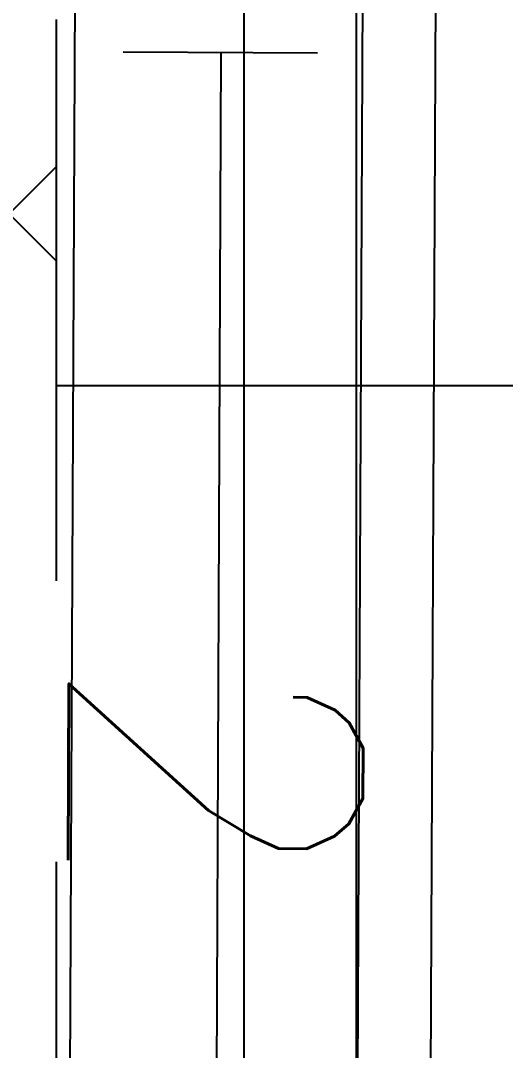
# Model space of a CAD drawing. Header units: inches. Extents: x 567115 to 582893, y 124948 to 133566.
# Drawn here: x 580473.12 to 580486.06, y 130651 to 130678.51 of the extents above; entities that cross this region are included whole.
import ezdxf

# ---------------------------------------------------------------- set-up
doc = ezdxf.new("R2010")
doc.units = ezdxf.units.IN
doc.header["$MEASUREMENT"] = 0
doc.linetypes.add('DASHED', pattern=[0.75, 0.5, -0.25])
for name, color, linetype in [('BOARD', 3, 'Continuous'), ('kazeb', 15, 'Continuous'), ('khatchin', 15, 'DASHED'), ('LIGHTING', 3, 'Continuous'), ('mobl', 11, 'Continuous'), ('wall kanaf', 4, 'Continuous')]:
    doc.layers.add(name, color=color, linetype=linetype)
doc.styles.add('ROMANS', font='romans.shx')

# ---------------------------------------------------------------- blocks, each defined once
blk = doc.blocks.new('BOARD1')
at = {"layer": 'BOARD', "color": 4}
blk.add_line((-77.345, 2.639), (98.928, 2.639), dxfattribs=at)
at = {"layer": 'BOARD'}
for p, q in [((-33.516, 0), (33.516, 0)), ((33.516, -10.387), (-33.516, -10.387))]:
    blk.add_line(p, q, dxfattribs=at)
at = {"layer": 'BOARD', "color": 3}
for p, q in [((-30.192, -1.618), (-30.192, -8.638)), ((-30.192, -5.106), (29.101, -5.106))]:
    blk.add_line(p, q, dxfattribs=at)
at = {"layer": 'BOARD', "color": 2, "style": 'ROMANS'}
blk.add_text('2', height=10.644, dxfattribs=at).set_placement((-8.721, -10.5))
blk = doc.blocks.new('tahkt')
at = {"layer": 'mobl'}
blk.add_line((0, -45), (0, 45), dxfattribs=at)

msp = doc.modelspace()

# ---------------------------------------------------------------- hatches: boundary and pattern name
at = {"layer": 'kazeb'}
h = msp.add_hatch(dxfattribs=at)
h.set_pattern_fill('ANSI33', color=256, scale=150, style=0)
edge = h.paths.add_edge_path()
edge.add_line((582109.566, 128632.039), (582109.566, 128392.039))
edge.add_line((582109.566, 128392.039), (578320.566, 128392.039))
edge.add_line((578320.566, 128392.039), (578320.566, 128690.539))
edge.add_line((578320.566, 128690.539), (578793.566, 128690.539))
edge.add_line((578793.566, 128690.539), (578793.566, 129021.039))
edge.add_line((578793.566, 129021.039), (578726.066, 129021.039))
edge.add_line((578726.066, 129021.039), (578726.066, 129420.539))
edge.add_line((578726.066, 129420.539), (578793.566, 129420.539))
edge.add_line((578793.566, 129420.539), (578793.566, 129646.75))
edge.add_arc((578599.474, 129621.049), 195.786, 7.54287, 86.85082)
edge.add_line((578610.23, 129816.539), (577001.066, 129816.539))
edge.add_line((577001.066, 129816.539), (577001.066, 129854.039))
edge.add_line((577001.066, 129854.039), (576904.066, 129854.039))
edge.add_line((576904.066, 129854.039), (576905.741, 130029.039))
edge.add_line((576905.741, 130029.039), (577001.066, 130029.039))
edge.add_line((577001.066, 130029.039), (577001.066, 130066.539))
edge.add_line((577001.066, 130066.539), (580046.566, 130066.539))
edge.add_line((580046.566, 130066.539), (580046.566, 131114.039))
edge.add_line((580046.566, 131114.039), (580126.566, 131114.039))
edge.add_line((580126.566, 131114.039), (580126.566, 131169.539))
edge.add_line((580126.566, 131169.539), (580340.345, 131169.539))
edge.add_line((580340.345, 131169.539), (580346.566, 131169.539))
edge.add_line((580346.566, 131169.539), (580393.566, 131169.539))
edge.add_line((580393.566, 131169.539), (580393.566, 128632.039))
edge.add_line((580393.566, 128632.039), (582109.566, 128632.039))
edge = h.paths.add_edge_path(flags=16)
edge.add_line((578993.566, 128632.039), (580058.688, 128632.039))
edge.add_line((580058.688, 128632.039), (580058.443, 129716.539))
edge.add_arc((579958.609, 129716.731), 99.835, 359.88976, 448.66327)
edge.add_line((579960.938, 129816.539), (578993.566, 129816.539))
edge.add_line((578993.566, 129816.539), (578993.566, 128632.039))
h = msp.add_hatch(dxfattribs=at)
h.set_pattern_fill('ANSI37,_I', color=256, scale=150, style=2)
h.set_pattern_definition([(45, (0, 0), (-13.25825215, 13.25825215), []), (135, (0, 0), (-13.25825215, -13.25825215), [])])
h.paths.add_polyline_path([(580474.066, 130492.039), (580393.578, 130492.039), (580393.583, 131106.039), (580474.066, 131106.039)])
h = msp.add_hatch(dxfattribs=at)
h.set_pattern_fill('LINE', color=256, scale=150, style=2)
h.paths.add_polyline_path([(581801.566, 131106.039), (580474.066, 131106.039), (580474.066, 130492.039), (581801.566, 130492.039)])

# ---------------------------------------------------------------- linework, layer by layer
at = {"layer": 'khatchin', "ltscale": 30}
for points in [[(580474.066, 130492.039), (580393.578, 130492.039), (580393.583, 131106.039), (580474.066, 131106.039)], [(581801.566, 131106.039), (580474.066, 131106.039), (580474.066, 130492.039), (581801.566, 130492.039)], [(580482.091, 130841.148), (580102.091, 130841.148), (580102.091, 130596.648), (580102.091, 130476.648), (580102.091, 130471.648), (580408.591, 130471.648), (580408.591, 130507.148), (580482.091, 130507.148)]]:
    msp.add_lwpolyline(points, close=True, dxfattribs=at)
at = {"layer": 'wall kanaf', "color": 15, "ltscale": 0.1}
msp.add_line((580482.091, 130507.148), (580482.091, 130841.148), dxfattribs=at)

# ---------------------------------------------------------------- block references
at = {"layer": 'LIGHTING', "linetype": 'Continuous', "ltscale": 7, "xscale": 0.738630000007106, "yscale": 0.738630000007106, "zscale": 0.738630000007106, "rotation": 269.7461492860658}
msp.add_blockref('BOARD1', (580482.142, 130655.33), dxfattribs=at)
at = {"layer": 'mobl', "linetype": 'Continuous', "xscale": -1}
msp.add_blockref('tahkt', (580479.091, 130657.648), dxfattribs=at)

doc.saveas('drawing.dxf')
